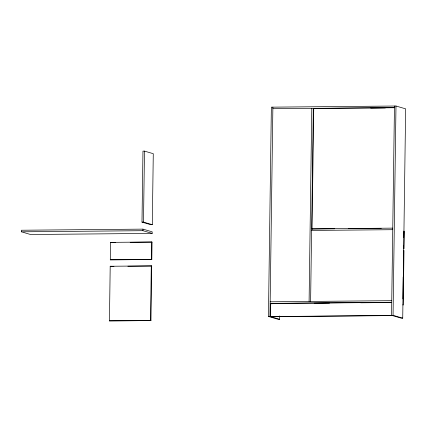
<?xml version="1.0" encoding="UTF-8"?>
<svg xmlns="http://www.w3.org/2000/svg" width="427" height="427" viewBox="0 0 427 427"><rect width="100%" height="100%" fill="white"/><g stroke="black" fill="none" stroke-linecap="round" stroke-linejoin="round"><path stroke-width="0.64" d="M21.35 231.808L21.371 230.238L142.96 229.123L152.193 231.829L152.172 233.398L30.584 234.514L21.35 231.808L142.938 230.692L152.172 233.398M109.44 320.858L110.203 266.261L151.281 265.888L151.713 266.016L150.955 320.608L109.44 320.858L150.955 320.608M110.294 259.808L110.54 242.371L151.612 241.992L152.049 242.12L151.804 259.563L110.294 259.808L151.804 259.563M141.983 222.115L142.97 151.126L144.486 151.11L153.282 153.688L152.295 224.677L150.779 224.693L141.983 222.115L143.493 222.099L152.295 224.677M142.938 230.692L142.96 229.123M143.493 222.099L144.486 151.11M150.517 320.48L151.281 265.888M151.371 259.435L151.612 241.992M279.674 315.948L279.626 319.279L278.11 319.295L268.444 316.46L271.369 107.161L395.984 106.019L405.65 108.848L402.725 318.147L401.215 318.163L391.548 315.329L394.468 106.029M279.626 319.279L269.96 316.444L272.88 107.145M309.095 301.441L311.79 108.357M310.61 301.425L313.306 108.346M312.489 229.123L312.057 228.995L313.738 108.474L394.884 107.727M402.725 318.147L393.059 315.318L395.984 106.019M402.874 298.916L403.184 276.947M403.301 268.289L403.552 250.318L403.99 250.446L403.227 305.038L402.794 304.91M403.616 245.989L403.579 248.573L404.017 248.701L404.257 231.258L403.825 231.13L403.734 237.588M272.858 108.714L394.447 107.599M324.152 108.506L338.782 108.373M370.711 108.079L385.341 107.946M311.619 228.867L392.765 228.125M312.057 228.995L334.672 228.787M348.635 228.658L381.226 228.36M311.598 230.436L392.744 229.694M115.61 242.456L110.54 242.371M130.187 242.317L152.049 242.12M113.95 266.363L110.203 266.261M127.865 266.234L151.713 266.016M270.163 301.798L391.751 300.677M391.73 302.247L270.142 303.367L271.951 303.896M391.5 302.385L270.574 303.496L270.392 316.572L391.981 315.457M271.012 303.618L282.973 303.512M314.197 303.223L329.479 303.085M360.708 302.796L375.322 302.663M268.444 316.46L269.96 316.444M391.548 315.329L393.059 315.318M270.83 316.701L392.418 315.585M313.738 108.474L314.176 108.602"/></g></svg>
